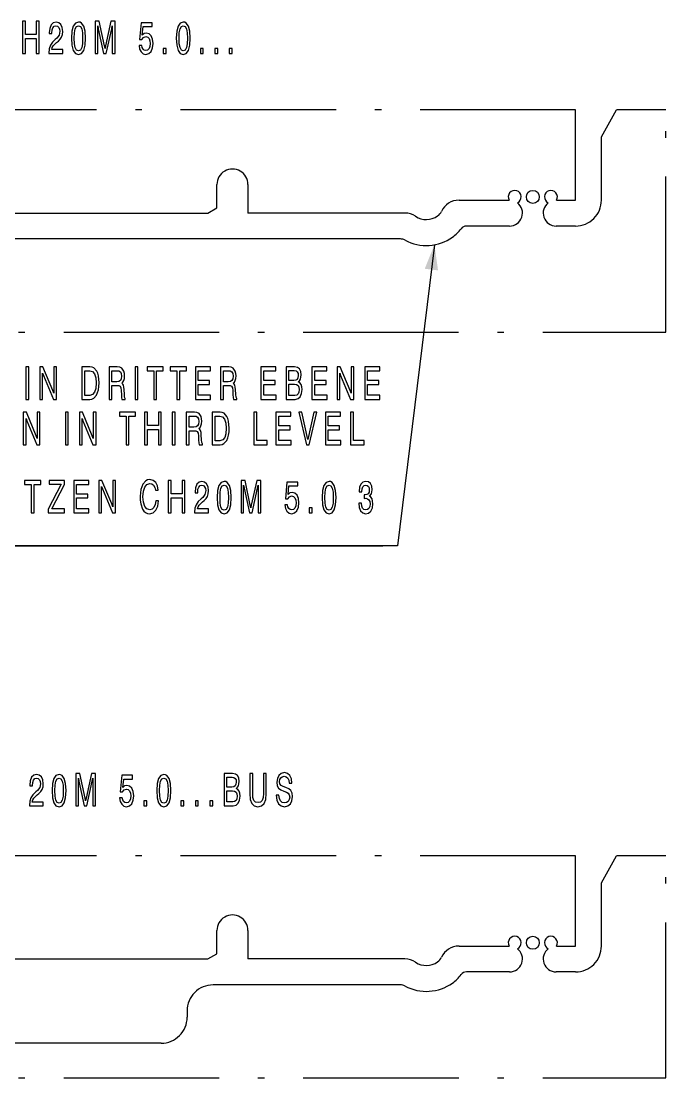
# Model space of a CAD drawing. Extents: x 42 to 318, y 14 to 287.
# Drawn here: x 268.2 to 318, y 187.4 to 269 of the extents above; entities that cross this region are included whole.
import ezdxf

# ---------------------------------------------------------------- set-up
doc = ezdxf.new("R2010")
doc.units = 0
doc.linetypes.add('DASHDOT', pattern=[18.5, 12, -3, 0.5, -3])
doc.layers.get('0').update_dxf_attribs({"linetype": 'CONTINUOUS'})

msp = doc.modelspace()

# ---------------------------------------------------------------- linework, layer by layer
at = {"color": 7, "linetype": 'DASHDOT'}
for p, q in [((311.02301, 262.176575), (223.02301, 262.176575)), ((317.998901, 262.176575), (314.189056, 262.176575)), ((317.998901, 245.029068), (317.998901, 262.176575)), ((215.990829, 245.029068), (317.998901, 245.029068)), ((311.02301, 204.585495), (223.02301, 204.585495)), ((317.995422, 204.585495), (314.188721, 204.585495)), ((317.995422, 187.443192), (317.995422, 204.585495)), ((215.995514, 187.443192), (317.995422, 187.443192))]:
    msp.add_line(p, q, dxfattribs=at)
at = {"color": 7}
for p, q in [((311.02301, 255.211945), (311.02301, 262.176575)), ((313.02301, 260.094452), (314.189056, 262.176575)), ((313.02301, 255.211945), (313.02301, 260.094452)), ((283.322998, 254.611938), (283.322998, 256.411957)), ((285.723022, 256.411957), (285.723022, 254.211945)), ((282.630188, 254.211945), (283.322998, 254.611938)), ((302.02301, 255.211945), (305.890015, 255.211945)), ((309.55603, 255.211945), (311.02301, 255.211945)), ((236.205322, 254.211945), (282.630188, 254.211945)), ((297.840698, 254.211945), (285.723022, 254.211945)), ((305.923004, 253.211945), (302.587952, 253.211945)), ((311.02301, 253.211945), (309.52301, 253.211945)), ((297.499023, 252.211945), (236.547012, 252.211945)), ((311.02301, 197.621429), (311.02301, 204.585495)), ((313.02301, 202.503937), (314.188721, 204.585495)), ((313.02301, 197.621429), (313.02301, 202.503937)), ((283.322998, 197.021423), (283.322998, 198.821426)), ((285.723022, 198.821426), (285.723022, 196.621429)), ((302.02301, 197.621429), (305.890015, 197.621429)), ((309.55603, 197.621429), (311.02301, 197.621429)), ((282.630188, 196.621429), (283.322998, 197.021423)), ((236.205322, 196.621429), (282.630188, 196.621429)), ((297.840698, 196.621429), (285.723022, 196.621429)), ((305.923004, 195.621429), (302.587952, 195.621429)), ((311.02301, 195.621429), (309.52301, 195.621429)), ((297.499023, 194.621429), (283.02301, 194.621429)), ((281.02301, 192.621429), (281.02301, 192.121429)), ((279.02301, 190.121429), (255.02301, 190.121429))]:
    msp.add_line(p, q, dxfattribs=at)
for points in [[(268.308472, 266.532532), (268.529968, 266.532532), (268.529968, 267.704285), (269.372986, 267.704285), (269.372986, 266.532532), (269.594452, 266.532532), (269.594452, 269.032532), (269.372986, 269.032532), (269.372986, 268.006805), (268.529968, 268.006805), (268.529968, 269.032532), (268.308472, 269.032532)], [(270.338562, 266.532532), (271.414337, 266.532532), (271.414337, 266.831543), (270.564575, 266.831543), (270.609772, 266.988037), (270.688873, 267.127106), (270.941986, 267.377441), (271.075348, 267.481781), (271.224518, 267.631287), (271.330719, 267.805145), (271.391754, 268.006805), (271.414337, 268.243256), (271.375916, 268.535309), (271.271973, 268.764801), (271.106995, 268.910828), (270.89679, 268.962982), (270.67981, 268.90387), (270.514832, 268.740448), (270.40863, 268.476196), (270.372467, 268.12851), (270.372467, 268.086761), (270.578125, 268.086761), (270.578125, 268.114594), (270.59845, 268.351044), (270.661743, 268.524872), (270.758942, 268.636139), (270.887756, 268.674408), (271.016571, 268.643097), (271.116028, 268.552704), (271.177032, 268.417084), (271.199646, 268.246704), (271.140869, 267.951172), (270.969116, 267.728638), (270.835785, 267.617371), (270.614288, 267.398315), (270.458344, 267.165344), (270.36792, 266.890656), (270.338562, 266.553406)], [(272.086121, 267.711243), (272.120026, 267.165344), (272.223969, 266.77594), (272.393494, 266.53949), (272.62854, 266.462982), (272.861328, 266.53949), (273.033081, 266.77594), (273.137054, 267.165344), (273.173218, 267.711243), (273.137054, 268.253662), (273.033081, 268.643097), (272.861328, 268.879547), (272.752838, 268.942139), (272.62854, 268.962982), (272.393494, 268.883026), (272.223969, 268.643097), (272.120026, 268.253662)], [(272.303101, 267.711243), (272.321167, 268.135468), (272.377655, 268.437958), (272.47937, 268.615295), (272.62854, 268.677887), (272.77771, 268.615295), (272.879395, 268.437958), (272.935913, 268.135468), (272.953979, 267.711243), (272.935913, 267.283569), (272.879395, 266.984558), (272.77771, 266.803741), (272.62854, 266.748108), (272.47937, 266.803741), (272.377655, 266.984558), (272.318909, 267.283569)], [(274.127502, 268.663971), (274.163666, 268.444916), (274.572723, 266.532532), (274.78067, 266.532532), (275.198761, 268.444916), (275.237183, 268.663971), (275.237183, 266.532532), (275.451904, 266.532532), (275.451904, 269.032532), (275.135498, 269.032532), (274.717377, 267.120148), (274.681213, 266.915009), (274.642792, 267.120148), (274.240509, 269.032532), (273.924072, 269.032532), (273.924072, 266.532532), (274.127502, 266.532532)], [(277.306213, 267.161865), (277.355927, 266.873291), (277.468933, 266.654236), (277.631653, 266.515137), (277.837341, 266.462982), (278.065613, 266.525574), (278.241882, 266.695953), (278.357147, 266.967163), (278.397827, 267.31488), (278.359406, 267.641724), (278.250916, 267.892059), (278.083679, 268.055481), (277.864441, 268.114594), (277.694946, 268.072876), (277.561615, 267.95813), (277.624878, 268.608337), (278.311951, 268.608337), (278.311951, 268.893463), (277.475708, 268.893463), (277.35141, 267.613892), (277.532227, 267.613892), (277.6633, 267.777313), (277.830566, 267.836426), (277.975189, 267.798187), (278.083679, 267.690399), (278.153748, 267.52002), (278.178619, 267.297485), (278.151489, 267.07843), (278.081421, 266.908051), (277.970673, 266.800262), (277.828308, 266.762024), (277.708496, 266.786346), (277.615845, 266.866333), (277.548035, 266.991516), (277.51413, 267.161865)], [(280.182098, 267.711243), (280.215973, 267.165344), (280.319946, 266.77594), (280.489441, 266.53949), (280.724518, 266.462982), (280.957306, 266.53949), (281.129059, 266.77594), (281.233032, 267.165344), (281.269196, 267.711243), (281.233032, 268.253662), (281.129059, 268.643097), (280.957306, 268.879547), (280.848816, 268.942139), (280.724518, 268.962982), (280.489441, 268.883026), (280.319946, 268.643097), (280.215973, 268.253662)], [(280.399048, 267.711243), (280.417145, 268.135468), (280.473633, 268.437958), (280.575348, 268.615295), (280.724518, 268.677887), (280.873657, 268.615295), (280.975372, 268.437958), (281.03186, 268.135468), (281.049957, 267.711243), (281.03186, 267.283569), (280.975372, 266.984558), (280.873657, 266.803741), (280.724518, 266.748108), (280.575348, 266.803741), (280.473633, 266.984558), (280.414886, 267.283569)], [(279.182617, 266.532532), (279.40863, 266.532532), (279.40863, 266.91153), (279.182617, 266.91153)], [(282.042664, 266.532532), (282.268677, 266.532532), (282.268677, 266.91153), (282.042664, 266.91153)], [(283.161926, 266.532532), (283.387939, 266.532532), (283.387939, 266.91153), (283.161926, 266.91153)], [(284.281189, 266.532532), (284.507202, 266.532532), (284.507202, 266.91153), (284.281189, 266.91153)], [(268.574463, 239.831818), (268.795959, 239.831818), (268.795959, 242.331818), (268.574463, 242.331818)], [(269.648529, 239.831818), (269.858704, 239.831818), (269.858704, 241.858932), (269.919739, 241.674652), (270.694946, 239.831818), (270.934509, 239.831818), (270.934509, 242.331818), (270.724335, 242.331818), (270.724335, 240.304703), (270.64975, 240.5168), (269.89035, 242.331818), (269.648529, 242.331818)], [(272.899567, 239.831818), (273.509796, 239.831818), (273.665741, 239.852676), (273.805878, 239.915268), (274.029602, 240.165619), (274.110962, 240.349899), (274.169739, 240.568954), (274.205902, 240.826248), (274.219452, 241.118332), (274.171997, 241.636414), (274.115509, 241.845032), (274.038666, 242.01889), (273.819427, 242.251846), (273.679291, 242.310959), (273.518829, 242.331818), (272.899567, 242.331818)], [(274.997437, 242.331818), (274.997437, 239.831818), (275.216675, 239.831818), (275.216675, 240.902756), (275.573761, 240.902756), (275.745544, 240.892319), (275.851776, 240.840164), (275.910522, 240.721939), (275.935394, 240.502884), (275.948944, 240.176041), (275.960236, 239.977859), (275.991882, 239.831818), (276.247284, 239.831818), (276.247284, 239.901352), (276.193024, 240.002197), (276.172699, 240.193436), (276.154602, 240.603729), (276.138794, 240.777573), (276.109406, 240.913177), (276.055176, 241.007065), (275.969299, 241.069641), (276.064209, 241.163528), (276.134277, 241.292175), (276.177216, 241.448639), (276.193024, 241.639877), (276.177216, 241.834595), (276.138794, 242.004974), (275.982849, 242.244888), (275.817871, 242.317917), (275.628021, 242.331818)], [(277.002655, 239.831818), (277.224152, 239.831818), (277.224152, 242.331818), (277.002655, 242.331818)], [(278.438354, 239.831818), (278.659821, 239.831818), (278.659821, 242.029312), (279.172852, 242.029312), (279.172852, 242.331818), (277.925293, 242.331818), (277.925293, 242.029312), (278.438354, 242.029312)], [(280.228851, 239.831818), (280.450348, 239.831818), (280.450348, 242.029312), (280.963379, 242.029312), (280.963379, 242.331818), (279.71582, 242.331818), (279.71582, 242.029312), (280.228851, 242.029312)], [(281.660004, 239.831818), (282.837494, 239.831818), (282.837494, 240.144745), (281.879242, 240.144745), (281.879242, 240.982727), (282.747101, 240.982727), (282.747101, 241.274796), (281.879242, 241.274796), (281.879242, 242.022354), (282.819427, 242.022354), (282.819427, 242.331818), (281.660004, 242.331818)], [(283.604187, 242.331818), (283.604187, 239.831818), (283.823425, 239.831818), (283.823425, 240.902756), (284.180511, 240.902756), (284.352295, 240.892319), (284.458496, 240.840164), (284.517273, 240.721939), (284.542145, 240.502884), (284.555695, 240.176041), (284.566986, 239.977859), (284.598633, 239.831818), (284.854034, 239.831818), (284.854034, 239.901352), (284.799774, 240.002197), (284.779449, 240.193436), (284.761353, 240.603729), (284.745544, 240.777573), (284.716156, 240.913177), (284.661926, 241.007065), (284.57605, 241.069641), (284.670959, 241.163528), (284.741028, 241.292175), (284.783966, 241.448639), (284.799774, 241.639877), (284.783966, 241.834595), (284.745544, 242.004974), (284.5896, 242.244888), (284.424622, 242.317917), (284.234772, 242.331818)], [(286.724152, 239.831818), (287.901672, 239.831818), (287.901672, 240.144745), (286.94339, 240.144745), (286.94339, 240.982727), (287.811249, 240.982727), (287.811249, 241.274796), (286.94339, 241.274796), (286.94339, 242.022354), (287.883575, 242.022354), (287.883575, 242.331818), (286.724152, 242.331818)], [(288.668335, 239.831818), (289.357666, 239.831818), (289.588196, 239.883972), (289.759979, 240.036957), (289.868469, 240.269928), (289.90686, 240.579376), (289.884277, 240.80191), (289.823242, 240.979248), (289.726074, 241.107895), (289.597229, 241.180908), (289.696686, 241.267838), (289.771271, 241.389542), (289.814209, 241.539047), (289.830017, 241.723328), (289.796143, 241.987595), (289.701202, 242.178833), (289.542999, 242.293564), (289.323792, 242.331818), (288.668335, 242.331818)], [(290.66452, 239.831818), (291.842041, 239.831818), (291.842041, 240.144745), (290.883759, 240.144745), (290.883759, 240.982727), (291.751617, 240.982727), (291.751617, 241.274796), (290.883759, 241.274796), (290.883759, 242.022354), (291.823944, 242.022354), (291.823944, 242.331818), (290.66452, 242.331818)], [(292.606445, 239.831818), (292.81665, 239.831818), (292.81665, 241.858932), (292.877686, 241.674652), (293.652893, 239.831818), (293.892456, 239.831818), (293.892456, 242.331818), (293.682251, 242.331818), (293.682251, 240.304703), (293.607666, 240.5168), (292.848297, 242.331818), (292.606445, 242.331818)], [(294.738251, 239.831818), (295.915741, 239.831818), (295.915741, 240.144745), (294.957458, 240.144745), (294.957458, 240.982727), (295.825348, 240.982727), (295.825348, 241.274796), (294.957458, 241.274796), (294.957458, 242.022354), (295.897675, 242.022354), (295.897675, 242.331818), (294.738251, 242.331818)], [(273.500763, 242.043228), (273.710938, 241.980637), (273.864624, 241.799835), (273.959564, 241.504272), (273.993469, 241.100937), (273.961823, 240.680222), (273.866882, 240.377716), (273.713196, 240.196915), (273.500763, 240.137802), (273.121063, 240.137802), (273.121063, 242.043228)], [(275.214417, 242.039749), (275.591858, 242.039749), (275.752319, 242.022354), (275.869843, 241.959778), (275.939911, 241.838074), (275.964783, 241.632935), (275.939911, 241.420837), (275.872101, 241.285233), (275.754578, 241.212204), (275.591858, 241.191345), (275.214417, 241.191345)], [(283.821167, 242.039749), (284.198608, 242.039749), (284.35907, 242.022354), (284.476593, 241.959778), (284.546661, 241.838074), (284.571503, 241.632935), (284.546661, 241.420837), (284.478851, 241.285233), (284.361328, 241.212204), (284.198608, 241.191345), (283.821167, 241.191345)], [(288.889832, 241.281754), (288.889832, 242.046692), (289.294403, 242.046692), (289.432251, 242.022354), (289.529449, 241.95282), (289.588196, 241.838074), (289.608551, 241.674652), (289.585938, 241.49733), (289.524933, 241.372147), (289.420959, 241.302612), (289.276306, 241.281754)], [(288.889832, 240.134323), (288.889832, 241.003586), (289.312469, 241.003586), (289.472931, 240.979248), (289.588196, 240.902756), (289.656006, 240.770615), (289.680878, 240.582855), (289.658264, 240.388153), (289.592712, 240.249069), (289.484253, 240.16214), (289.337341, 240.134323)], [(268.368805, 236.331818), (268.578979, 236.331818), (268.578979, 238.358932), (268.640015, 238.174652), (269.415222, 236.331818), (269.654785, 236.331818), (269.654785, 238.831818), (269.444611, 238.831818), (269.444611, 236.804703), (269.370026, 237.0168), (268.610626, 238.831818), (268.368805, 238.831818)], [(271.624359, 236.331818), (271.845856, 236.331818), (271.845856, 238.831818), (271.624359, 238.831818)], [(272.698425, 236.331818), (272.90863, 236.331818), (272.90863, 238.358932), (272.969635, 238.174652), (273.744843, 236.331818), (273.984406, 236.331818), (273.984406, 238.831818), (273.774231, 238.831818), (273.774231, 236.804703), (273.699646, 237.0168), (272.940247, 238.831818), (272.698425, 238.831818)], [(276.308838, 236.331818), (276.530304, 236.331818), (276.530304, 238.529312), (277.043335, 238.529312), (277.043335, 238.831818), (275.795776, 238.831818), (275.795776, 238.529312), (276.308838, 238.529312)], [(277.73999, 236.331818), (277.961456, 236.331818), (277.961456, 237.503586), (278.804474, 237.503586), (278.804474, 236.331818), (279.02597, 236.331818), (279.02597, 238.831818), (278.804474, 238.831818), (278.804474, 237.806091), (277.961456, 237.806091), (277.961456, 238.831818), (277.73999, 238.831818)], [(279.87854, 236.331818), (280.100037, 236.331818), (280.100037, 238.831818), (279.87854, 238.831818)], [(280.954865, 238.831818), (280.954865, 236.331818), (281.174072, 236.331818), (281.174072, 237.402756), (281.531189, 237.402756), (281.702942, 237.392319), (281.809174, 237.340164), (281.86792, 237.221939), (281.892792, 237.002884), (281.906372, 236.676041), (281.917664, 236.477859), (281.94931, 236.331818), (282.204681, 236.331818), (282.204681, 236.401352), (282.150452, 236.502197), (282.130096, 236.693436), (282.11203, 237.103729), (282.096191, 237.277573), (282.066833, 237.413177), (282.012573, 237.507065), (281.926697, 237.569641), (282.021606, 237.663528), (282.091675, 237.792175), (282.134613, 237.948639), (282.150452, 238.139877), (282.134613, 238.334595), (282.096191, 238.504974), (281.940247, 238.744888), (281.775269, 238.817917), (281.585419, 238.831818)], [(281.171814, 238.539749), (281.549255, 238.539749), (281.709717, 238.522354), (281.82724, 238.459778), (281.897308, 238.338074), (281.92218, 238.132935), (281.897308, 237.920837), (281.829529, 237.785233), (281.711975, 237.712204), (281.549255, 237.691345), (281.171814, 237.691345)], [(282.955566, 236.331818), (283.565765, 236.331818), (283.72171, 236.352676), (283.861847, 236.415268), (284.085602, 236.665619), (284.166962, 236.849899), (284.225708, 237.068954), (284.261871, 237.326248), (284.275452, 237.618332), (284.227966, 238.136414), (284.171478, 238.345032), (284.094635, 238.51889), (283.875397, 238.751846), (283.735291, 238.810959), (283.574829, 238.831818), (282.955566, 238.831818)], [(283.556732, 238.543228), (283.766937, 238.480637), (283.920593, 238.299835), (284.015533, 238.004272), (284.049438, 237.600937), (284.017792, 237.180222), (283.922882, 236.877716), (283.769196, 236.696915), (283.556732, 236.637802), (283.177032, 236.637802), (283.177032, 238.543228)], [(286.172699, 236.331818), (287.205566, 236.331818), (287.205566, 236.648224), (286.396454, 236.648224), (286.396454, 238.831818), (286.172699, 238.831818)], [(287.881836, 236.331818), (289.059326, 236.331818), (289.059326, 236.644745), (288.101074, 236.644745), (288.101074, 237.482727), (288.968933, 237.482727), (288.968933, 237.774796), (288.101074, 237.774796), (288.101074, 238.522354), (289.04126, 238.522354), (289.04126, 238.831818), (287.881836, 238.831818)], [(290.230591, 236.331818), (290.461121, 236.331818), (291.032928, 238.831818), (290.802399, 238.831818), (290.348114, 236.738632), (289.88028, 238.831818), (289.652008, 238.831818)], [(291.70694, 236.331818), (292.88446, 236.331818), (292.88446, 236.644745), (291.926178, 236.644745), (291.926178, 237.482727), (292.794037, 237.482727), (292.794037, 237.774796), (291.926178, 237.774796), (291.926178, 238.522354), (292.866364, 238.522354), (292.866364, 238.831818), (291.70694, 238.831818)], [(293.651154, 236.331818), (294.68399, 236.331818), (294.68399, 236.648224), (293.874878, 236.648224), (293.874878, 238.831818), (293.651154, 238.831818)], [(268.981171, 231.066467), (269.202637, 231.066467), (269.202637, 233.263962), (269.715698, 233.263962), (269.715698, 233.566467), (268.468109, 233.566467), (268.468109, 233.263962), (268.981171, 233.263962)], [(270.301575, 231.066467), (271.551392, 231.066467), (271.551392, 231.372452), (270.577301, 231.372452), (271.551392, 233.25354), (271.551392, 233.566467), (270.367126, 233.566467), (270.367126, 233.27092), (271.296021, 233.27092), (270.301575, 231.348114)], [(272.263855, 231.066467), (273.441345, 231.066467), (273.441345, 231.379395), (272.483063, 231.379395), (272.483063, 232.217377), (273.350952, 232.217377), (273.350952, 232.509445), (272.483063, 232.509445), (272.483063, 233.257004), (273.423279, 233.257004), (273.423279, 233.566467), (272.263855, 233.566467)], [(274.20578, 231.066467), (274.415955, 231.066467), (274.415955, 233.093582), (274.47699, 232.909302), (275.252197, 231.066467), (275.49176, 231.066467), (275.49176, 233.566467), (275.281586, 233.566467), (275.281586, 231.539352), (275.207001, 231.75145), (274.447601, 233.566467), (274.20578, 233.566467)], [(278.593628, 231.994843), (278.552948, 231.706238), (278.45578, 231.487198), (278.311127, 231.348114), (278.13031, 231.299423), (277.917877, 231.368973), (277.755157, 231.570633), (277.648926, 231.890533), (277.612762, 232.311249), (277.646667, 232.742401), (277.748383, 233.062302), (277.911102, 233.260483), (278.132568, 233.330032), (278.299835, 233.295258), (278.433167, 233.194427), (278.525848, 233.034485), (278.580078, 232.81543), (278.797058, 232.81543), (278.731506, 233.152695), (278.593628, 233.410004), (278.394745, 233.573425), (278.141632, 233.632538), (277.974365, 233.608185), (277.827484, 233.54213), (277.590149, 233.284821), (277.438721, 232.881485), (277.386749, 232.352982), (277.398071, 232.046997), (277.436462, 231.775787), (277.583374, 231.351593), (277.687347, 231.198593), (277.813904, 231.087326), (277.956299, 231.021271), (278.119019, 230.996933), (278.390228, 231.066467), (278.60495, 231.264664), (278.747314, 231.58107), (278.80835, 231.994843)], [(279.568268, 231.066467), (279.789734, 231.066467), (279.789734, 232.238235), (280.632751, 232.238235), (280.632751, 231.066467), (280.854248, 231.066467), (280.854248, 233.566467), (280.632751, 233.566467), (280.632751, 232.540741), (279.789734, 232.540741), (279.789734, 233.566467), (279.568268, 233.566467)], [(281.598328, 231.066467), (282.674133, 231.066467), (282.674133, 231.365494), (281.824341, 231.365494), (281.869537, 231.521957), (281.948639, 231.661041), (282.201782, 231.911392), (282.335114, 232.015701), (282.484283, 232.165222), (282.590515, 232.339066), (282.65152, 232.540741), (282.674133, 232.777176), (282.635712, 233.069244), (282.531738, 233.298737), (282.36676, 233.444763), (282.156586, 233.496933), (281.939606, 233.43782), (281.774628, 233.274399), (281.668396, 233.010132), (281.632233, 232.66243), (281.632233, 232.620712), (281.837891, 232.620712), (281.837891, 232.648529), (281.858246, 232.884964), (281.921539, 233.058823), (282.018707, 233.17009), (282.147522, 233.208328), (282.276367, 233.177032), (282.375793, 233.086639), (282.436829, 232.951035), (282.459412, 232.780655), (282.400665, 232.485107), (282.228882, 232.262573), (282.095551, 232.151306), (281.874054, 231.932251), (281.718109, 231.699295), (281.627716, 231.424606), (281.598328, 231.087326)], [(283.345886, 232.245193), (283.379791, 231.699295), (283.483765, 231.30986), (283.653259, 231.073425), (283.888306, 230.996933), (284.121094, 231.073425), (284.292877, 231.30986), (284.396851, 231.699295), (284.432983, 232.245193), (284.396851, 232.787613), (284.292877, 233.177032), (284.121094, 233.413483), (284.012634, 233.476059), (283.888306, 233.496933), (283.653259, 233.416962), (283.483765, 233.177032), (283.379791, 232.787613)], [(285.387268, 233.197906), (285.423431, 232.978851), (285.83252, 231.066467), (286.040436, 231.066467), (286.458557, 232.978851), (286.496979, 233.197906), (286.496979, 231.066467), (286.71167, 231.066467), (286.71167, 233.566467), (286.395264, 233.566467), (285.977173, 231.654083), (285.94101, 231.448944), (285.902588, 231.654083), (285.500275, 233.566467), (285.183868, 233.566467), (285.183868, 231.066467), (285.387268, 231.066467)], [(288.56601, 231.695816), (288.615723, 231.407211), (288.728729, 231.188171), (288.891449, 231.049088), (289.097107, 230.996933), (289.325378, 231.059509), (289.501678, 231.229889), (289.616943, 231.501099), (289.657623, 231.848801), (289.619202, 232.175644), (289.510712, 232.425995), (289.343475, 232.589417), (289.124237, 232.648529), (288.954742, 232.606796), (288.821381, 232.492065), (288.884674, 233.142273), (289.571747, 233.142273), (289.571747, 233.427383), (288.735504, 233.427383), (288.611206, 232.147827), (288.791992, 232.147827), (288.923096, 232.311249), (289.090332, 232.370361), (289.234985, 232.332108), (289.343475, 232.224319), (289.413513, 232.053955), (289.438385, 231.831421), (289.411255, 231.612366), (289.341217, 231.441986), (289.230469, 231.334198), (289.088074, 231.295959), (288.968292, 231.320297), (288.875641, 231.400269), (288.807831, 231.525436), (288.773926, 231.695816)], [(291.441864, 232.245193), (291.475769, 231.699295), (291.579742, 231.30986), (291.749237, 231.073425), (291.984283, 230.996933), (292.217072, 231.073425), (292.388855, 231.30986), (292.492798, 231.699295), (292.528961, 232.245193), (292.492798, 232.787613), (292.388855, 233.177032), (292.217072, 233.413483), (292.108582, 233.476059), (291.984283, 233.496933), (291.749237, 233.416962), (291.579742, 233.177032), (291.475769, 232.787613)], [(294.277039, 231.824463), (294.277039, 231.807083), (294.313202, 231.469803), (294.419434, 231.215973), (294.58667, 231.05603), (294.805908, 230.996933), (295.040955, 231.052567), (295.217255, 231.20903), (295.330261, 231.448944), (295.370941, 231.76535), (295.352844, 231.970505), (295.305389, 232.137405), (295.22403, 232.266052), (295.11554, 232.359924), (295.262451, 232.547684), (295.312164, 232.84671), (295.278259, 233.11792), (295.181091, 233.323074), (295.02063, 233.451721), (294.805908, 233.496933), (294.602509, 233.441299), (294.446564, 233.284821), (294.347107, 233.037949), (294.313202, 232.714584), (294.313202, 232.697205), (294.514374, 232.697205), (294.53244, 232.919739), (294.588928, 233.079681), (294.683868, 233.177032), (294.8172, 233.211807), (294.934753, 233.18399), (295.022888, 233.110977), (295.07486, 232.992752), (295.095215, 232.832809), (295.07486, 232.655487), (295.016113, 232.540741), (294.914398, 232.47467), (294.774261, 232.457291), (294.706482, 232.46077), (294.706482, 232.186081), (294.819458, 232.193039), (294.961853, 232.161743), (295.065826, 232.078293), (295.129089, 231.942688), (295.151703, 231.76535), (295.126831, 231.56369), (295.063568, 231.414169), (294.957336, 231.320297), (294.819458, 231.289001), (294.677094, 231.323776), (294.57312, 231.424606), (294.507568, 231.594986), (294.482727, 231.824463)], [(283.562866, 232.245193), (283.580933, 232.669388), (283.637451, 232.971893), (283.739166, 233.149216), (283.888306, 233.211807), (284.037476, 233.149216), (284.139191, 232.971893), (284.195679, 232.669388), (284.213776, 232.245193), (284.195679, 231.817505), (284.139191, 231.518478), (284.037476, 231.337677), (283.888306, 231.282043), (283.739166, 231.337677), (283.637451, 231.518478), (283.578674, 231.817505)], [(291.658844, 232.245193), (291.67691, 232.669388), (291.733429, 232.971893), (291.835114, 233.149216), (291.984283, 233.211807), (292.133453, 233.149216), (292.235168, 232.971893), (292.291656, 232.669388), (292.309753, 232.245193), (292.291656, 231.817505), (292.235168, 231.518478), (292.133453, 231.337677), (291.984283, 231.282043), (291.835114, 231.337677), (291.733429, 231.518478), (291.674652, 231.817505)], [(290.442383, 231.066467), (290.668396, 231.066467), (290.668396, 231.445465), (290.442383, 231.445465)], [(268.838562, 208.442017), (269.914337, 208.442017), (269.914337, 208.741043), (269.064575, 208.741043), (269.109772, 208.897507), (269.188873, 209.036591), (269.441986, 209.286942), (269.575348, 209.391251), (269.724518, 209.540771), (269.830719, 209.714615), (269.891754, 209.91629), (269.914337, 210.152725), (269.875916, 210.444794), (269.771973, 210.674286), (269.606995, 210.820313), (269.39679, 210.872482), (269.17981, 210.81337), (269.014832, 210.649948), (268.90863, 210.385681), (268.872467, 210.037979), (268.872467, 209.996262), (269.078125, 209.996262), (269.078125, 210.024078), (269.09845, 210.260513), (269.161743, 210.434372), (269.258942, 210.545639), (269.387756, 210.583878), (269.516571, 210.552582), (269.616028, 210.462189), (269.677032, 210.326584), (269.699646, 210.156204), (269.640869, 209.860657), (269.469116, 209.638123), (269.335785, 209.526855), (269.114288, 209.3078), (268.958344, 209.074844), (268.86792, 208.800156), (268.838562, 208.462875)], [(270.586121, 209.620743), (270.620026, 209.074844), (270.723969, 208.68541), (270.893494, 208.448975), (271.12854, 208.372482), (271.361328, 208.448975), (271.533081, 208.68541), (271.637054, 209.074844), (271.673218, 209.620743), (271.637054, 210.163162), (271.533081, 210.552582), (271.361328, 210.789032), (271.252838, 210.851608), (271.12854, 210.872482), (270.893494, 210.792511), (270.723969, 210.552582), (270.620026, 210.163162)], [(270.803101, 209.620743), (270.821167, 210.044937), (270.877655, 210.347443), (270.97937, 210.524765), (271.12854, 210.587357), (271.27771, 210.524765), (271.379395, 210.347443), (271.435913, 210.044937), (271.453979, 209.620743), (271.435913, 209.193054), (271.379395, 208.894028), (271.27771, 208.713226), (271.12854, 208.657593), (270.97937, 208.713226), (270.877655, 208.894028), (270.818909, 209.193054)], [(272.627502, 210.573456), (272.663666, 210.354401), (273.072723, 208.442017), (273.28067, 208.442017), (273.698761, 210.354401), (273.737183, 210.573456), (273.737183, 208.442017), (273.951904, 208.442017), (273.951904, 210.942017), (273.635498, 210.942017), (273.217377, 209.029633), (273.181213, 208.824493), (273.142792, 209.029633), (272.740509, 210.942017), (272.424072, 210.942017), (272.424072, 208.442017), (272.627502, 208.442017)], [(275.806213, 209.071365), (275.855927, 208.782761), (275.968933, 208.563721), (276.131653, 208.424637), (276.337341, 208.372482), (276.565613, 208.435059), (276.741882, 208.605438), (276.857147, 208.876648), (276.897827, 209.22435), (276.859406, 209.551193), (276.750916, 209.801544), (276.583679, 209.964966), (276.364441, 210.024078), (276.194946, 209.982346), (276.061615, 209.867615), (276.124878, 210.517822), (276.811951, 210.517822), (276.811951, 210.802933), (275.975708, 210.802933), (275.85141, 209.523376), (276.032227, 209.523376), (276.1633, 209.686798), (276.330566, 209.745911), (276.475189, 209.707657), (276.583679, 209.599869), (276.653748, 209.429504), (276.678619, 209.20697), (276.651489, 208.987915), (276.581421, 208.817535), (276.470673, 208.709747), (276.328308, 208.671509), (276.208496, 208.695847), (276.115845, 208.775818), (276.048035, 208.900986), (276.01413, 209.071365)], [(278.682098, 209.620743), (278.715973, 209.074844), (278.819946, 208.68541), (278.989441, 208.448975), (279.224518, 208.372482), (279.457306, 208.448975), (279.629059, 208.68541), (279.733032, 209.074844), (279.769196, 209.620743), (279.733032, 210.163162), (279.629059, 210.552582), (279.457306, 210.789032), (279.348816, 210.851608), (279.224518, 210.872482), (278.989441, 210.792511), (278.819946, 210.552582), (278.715973, 210.163162)], [(278.899048, 209.620743), (278.917145, 210.044937), (278.973633, 210.347443), (279.075348, 210.524765), (279.224518, 210.587357), (279.373657, 210.524765), (279.475372, 210.347443), (279.53186, 210.044937), (279.549957, 209.620743), (279.53186, 209.193054), (279.475372, 208.894028), (279.373657, 208.713226), (279.224518, 208.657593), (279.075348, 208.713226), (278.973633, 208.894028), (278.914886, 209.193054)], [(283.877838, 208.442017), (284.567169, 208.442017), (284.797699, 208.494171), (284.969452, 208.647156), (285.077942, 208.880127), (285.116364, 209.189575), (285.093781, 209.412109), (285.032745, 209.589447), (284.935547, 209.718094), (284.806732, 209.791107), (284.906189, 209.878036), (284.980774, 209.999741), (285.023712, 210.149246), (285.03952, 210.333527), (285.005615, 210.597794), (284.910706, 210.789032), (284.752502, 210.903763), (284.533264, 210.942017), (283.877838, 210.942017)], [(284.099335, 209.891953), (284.099335, 210.656891), (284.503876, 210.656891), (284.641754, 210.632553), (284.738922, 210.563019), (284.797699, 210.448273), (284.818024, 210.284851), (284.795441, 210.107529), (284.734406, 209.982346), (284.630463, 209.912811), (284.485809, 209.891953)], [(285.86499, 209.391251), (285.901123, 208.942719), (286.016418, 208.626297), (286.206238, 208.438538), (286.475189, 208.372482), (286.759979, 208.438538), (286.967896, 208.629776), (287.094452, 208.946182), (287.13739, 209.391251), (287.13739, 210.942017), (286.915924, 210.942017), (286.915924, 209.387772), (286.888794, 209.081787), (286.811951, 208.86969), (286.683136, 208.741043), (286.500061, 208.699326), (286.314728, 208.741043), (286.185913, 208.866211), (286.10907, 209.081787), (286.086456, 209.387772), (286.086456, 210.942017), (285.86499, 210.942017)], [(287.901825, 209.266083), (287.951569, 208.883606), (288.078125, 208.605438), (288.27475, 208.435059), (288.539185, 208.375946), (288.799072, 208.435059), (288.995728, 208.591522), (289.120026, 208.838394), (289.162964, 209.165237), (289.126801, 209.436447), (289.029602, 209.641602), (288.866882, 209.770248), (288.656708, 209.860657), (288.435211, 209.940628), (288.281525, 210.020599), (288.191132, 210.135345), (288.164001, 210.326584), (288.186615, 210.486526), (288.258942, 210.615173), (288.369659, 210.695145), (288.521088, 210.72644), (288.674774, 210.691666), (288.792297, 210.590836), (288.869141, 210.427414), (288.905304, 210.208359), (289.115509, 210.208359), (289.072571, 210.54216), (288.957306, 210.792511), (288.776489, 210.952454), (288.534668, 211.008087), (288.292816, 210.952454), (288.109772, 210.799454), (287.992249, 210.566498), (287.953827, 210.267471), (287.987732, 209.992783), (288.089417, 209.805023), (288.2612, 209.676376), (288.498505, 209.575531), (288.690613, 209.499039), (288.830719, 209.422546), (288.914368, 209.3078), (288.943726, 209.126999), (288.914368, 208.93924), (288.835236, 208.793198), (288.708679, 208.702789), (288.536926, 208.671509), (288.362885, 208.709747), (288.231812, 208.831451), (288.145935, 209.015732), (288.114288, 209.266083)], [(284.099335, 208.744522), (284.099335, 209.613785), (284.521973, 209.613785), (284.682434, 209.589447), (284.797699, 209.512955), (284.865509, 209.380814), (284.89035, 209.193054), (284.867767, 208.998352), (284.802216, 208.859268), (284.693726, 208.772339), (284.546814, 208.744522)], [(277.682617, 208.442017), (277.90863, 208.442017), (277.90863, 208.821014), (277.682617, 208.821014)], [(280.542664, 208.442017), (280.768677, 208.442017), (280.768677, 208.821014), (280.542664, 208.821014)], [(281.661926, 208.442017), (281.887939, 208.442017), (281.887939, 208.821014), (281.661926, 208.821014)], [(282.781189, 208.442017), (283.007202, 208.442017), (283.007202, 208.821014), (282.781189, 208.821014)]]:
    msp.add_lwpolyline(points, close=True, dxfattribs=at)
for points in [[(233.742584, 251.805649), (236.364685, 228.51123), (296.148529, 228.51123)], [(300.123749, 251.768158), (297.27771, 228.51123), (237.50528, 228.51123)]]:
    msp.add_lwpolyline(points, dxfattribs=at)
for centre in [(307.723022, 255.461945), (307.723022, 197.871429)]:
    msp.add_circle(centre, 0.5, dxfattribs=at)
for centre, radius, start, end in [((284.52301, 256.411957), 1.2, 0, 180.000005), ((306.322998, 255.461945), 0.5, 294.439856, 210.000003), ((309.123016, 255.461945), 0.5, 329.999999, 245.560146), ((302.02301, 253.711945), 1.5, 90.000003, 155.096056), ((305.923004, 254.211945), 1, 269.999997, 52.636552), ((309.52301, 254.211945), 1, 127.363453, 269.999997), ((311.02301, 255.211945), 2, 269.999997, 360), ((297.840698, 252.711945), 1.5, 56.442689, 90.000003), ((299.499023, 255.211945), 1.5, 236.442684, 305.352609), ((299.846191, 254.72258), 0.9, 305.352602, 335.096053), ((299.846191, 254.72258), 2.9, 305.352616, 323.746172), ((302.587952, 252.711945), 0.5, 90.000003, 143.746167), ((297.499023, 251.461945), 0.75, 61.927515, 90.000003), ((299.499023, 255.211945), 3.5, 241.927517, 305.352602), ((284.52301, 198.821426), 1.2, 0, 180.000005), ((306.322998, 197.871429), 0.5, 294.439856, 210.000003), ((309.123016, 197.871429), 0.5, 329.999999, 245.560146), ((302.02301, 196.121429), 1.5, 90.000003, 155.096056), ((311.02301, 197.621429), 2, 269.999997, 360), ((299.846191, 197.132065), 0.9, 305.352602, 335.096053), ((305.923004, 196.621429), 1, 269.999997, 52.636552), ((309.52301, 196.621429), 1, 127.363453, 269.999997), ((297.840698, 195.121429), 1.5, 56.442689, 90.000003), ((299.499023, 197.621429), 1.5, 236.442684, 305.352609), ((299.846191, 197.132065), 2.9, 305.352616, 323.746172), ((302.587952, 195.121429), 0.5, 90.000003, 143.746167), ((283.02301, 192.621429), 2, 90.000003, 180.000005), ((297.499023, 193.871429), 0.75, 61.927515, 90.000003), ((299.499023, 197.621429), 3.5, 241.927517, 305.352602), ((279.02301, 192.121429), 2, 269.999997, 360)]:
    msp.add_arc(centre, radius, start, end, dxfattribs=at)
msp.add_solid([(300.402893, 249.787735), (300.123749, 251.768158), (299.375305, 249.913498)], dxfattribs=at)

doc.saveas('drawing.dxf')
